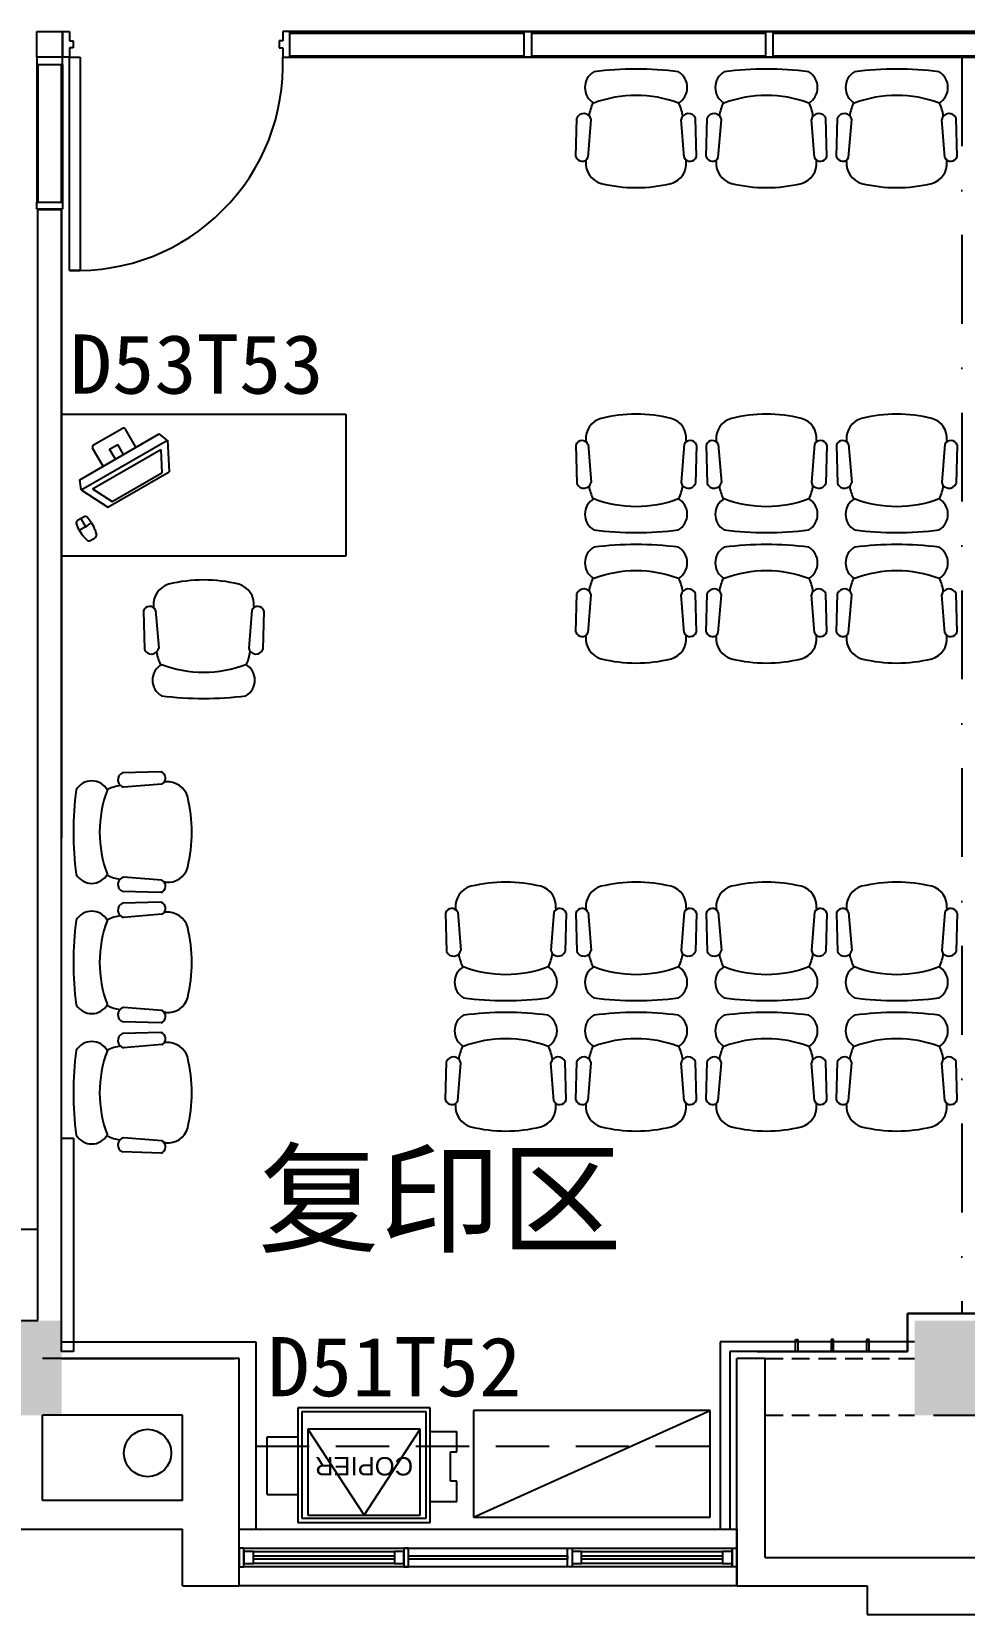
# Model space of a CAD drawing. Header units: millimetres. Extents: x 526420 to 928802, y 401925 to 509768.
# Drawn here: x 538330 to 542266, y 418359 to 425039 of the extents above; entities that cross this region are included whole.
import ezdxf

# ---------------------------------------------------------------- set-up
doc = ezdxf.new("R2010")
doc.units = ezdxf.units.MM
doc.header["$LTSCALE"] = 3000
doc.header["$MEASUREMENT"] = 0
for name, pattern in [('DASH', [0.35, 0.25, -0.1]), ('DASHDOT2', [0.5, 0.25, -0.125, 0, -0.125]), ('DASHED', [0.75, 0.5, -0.25]), ('DASHED2', [0.375, 0.25, -0.125])]:
    doc.linetypes.add(name, pattern=pattern)
doc.layers.get('0').update_dxf_attribs({"linetype": 'CONTINUOUS'})
for name, color, linetype in [('D-WALL', 7, 'CONTINUOUS'), ('D-WINDOW', 7, 'CONTINUOUS'), ('P-DOOR', 7, 'CONTINUOUS'), ('P-FURNI-A', 7, 'CONTINUOUS'), ('P-FURNI-I', 7, 'CONTINUOUS'), ('P-TEXT', 7, 'CONTINUOUS'), ('P-WALL', 7, 'CONTINUOUS'), ('W-WD', 7, 'CONTINUOUS'), ('窗台线', 7, 'CONTINUOUS')]:
    doc.layers.add(name, color=color, linetype=linetype)
doc.styles.add('Arial', font='ARIAL.TTF')
doc.styles.get("Standard").update_dxf_attribs({"font": 'romans.shx', "width": 0.65, "bigfont": 'hzfs1.shx'})
doc.styles.add('TITLE', font='ARIAL.TTF')

msp = doc.modelspace()

# ---------------------------------------------------------------- linework, layer by layer
at = {"color": 0, "linetype": 'DASH'}
for p, q in [((540012.4, 419230.6), (539453.2, 419230.6)), ((539453.2, 419230.6), (539453.2, 418746.8)), ((539995.2, 419213.4), (539470.4, 419213.4)), ((539470.4, 419213.4), (539470.4, 418764)), ((539995.2, 418764), (539995.2, 419213.4)), ((540012.4, 418746.8), (540012.4, 419230.6)), ((539324.2, 419107.3), (539453.2, 419107.3)), ((539324.2, 418864.1), (539324.2, 419107.3)), ((539495.2, 419140), (539732.8, 418777.6)), ((539970.4, 419140), (539495.2, 419140)), ((539495.2, 419140), (539495.2, 418777.6)), ((539732.8, 418777.6), (539970.4, 419140)), ((539970.4, 418777.6), (539970.4, 419140)), ((540012.4, 419130.3), (540124.2, 419130.3)), ((540124.2, 419044.2), (540124.2, 419130.3)), ((540098.4, 418920.9), (540098.4, 419044.2)), ((540098.4, 419044.2), (540124.2, 419044.2)), ((540124.2, 418920.9), (540098.4, 418920.9)), ((540124.2, 418834.8), (540124.2, 418920.9)), ((539324.2, 418864.1), (539453.2, 418864.1)), ((539495.2, 418777.6), (539970.4, 418777.6)), ((540012.4, 418834.8), (540124.2, 418834.8)), ((539453.2, 418746.8), (540012.4, 418746.8)), ((539470.4, 418764), (539995.2, 418764))]:
    msp.add_line(p, q, dxfattribs=at)
at = {"layer": 'D-WALL', "color": 0, "ltscale": 0.7}
for p, q in [((538356.1, 419598.6), (538356.1, 424288.6)), ((538356.1, 424288.6), (538456.1, 424288.6)), ((538456.1, 419598.6), (538456.1, 424288.6)), ((539206.1, 419438.6), (538376.1, 419438.6)), ((538456.1, 419438.6), (539186.1, 419438.6)), ((539206.1, 418478.6), (539206.1, 419438.6)), ((541306.1, 418478.6), (541306.1, 419438.6)), ((541426.1, 419438.6), (541306.1, 419438.6)), ((541426.1, 418598.6), (541426.1, 419438.6)), ((538966.1, 419198.6), (538376.1, 419198.6)), ((538376.1, 418838.6), (538376.1, 419198.6)), ((538966.1, 418838.6), (538966.1, 419198.6)), ((542136.1, 419198.6), (543086.1, 419198.6)), ((538966.1, 418838.6), (538376.1, 418838.6)), ((537656.1, 418718.6), (538966.1, 418718.6)), ((538966.1, 418478.6), (538966.1, 418718.6)), ((541426.1, 418598.6), (543086.1, 418598.6)), ((538966.1, 418478.6), (539206.1, 418478.6)), ((541306.1, 418478.6), (541856.1, 418478.6)), ((541856.1, 418478.6), (541856.1, 418358.6)), ((541856.1, 418358.6), (542656.1, 418358.6))]:
    msp.add_line(p, q, dxfattribs=at)
at = {"layer": 'D-WALL', "color": 0}
for points in [[(538056.1, 419598.6), (538456.1, 419598.6), (538056.1, 419198.6), (538456.1, 419198.6)], [(542056.1, 419198.6), (542456.1, 419198.6), (542056.1, 419598.6), (542456.1, 419598.6)]]:
    msp.add_solid(points, dxfattribs=at)
at = {"layer": 'D-WINDOW', "color": 0, "ltscale": 0.7}
for p, q in [((539206.1, 418718.6), (541306.1, 418718.6)), ((539226.1, 418638.6), (539206.1, 418638.6)), ((539206.1, 418638.6), (539206.1, 418558.6)), ((539226.1, 418638.6), (541286.1, 418638.6)), ((539226.1, 418558.6), (539226.1, 418638.6)), ((539226.1, 418558.6), (539226.1, 418638.6)), ((539921.1, 418638.6), (539901.1, 418638.6)), ((539901.1, 418638.6), (539901.1, 418558.6)), ((539921.1, 418558.6), (539921.1, 418638.6)), ((540591.1, 418558.6), (540591.1, 418638.6)), ((540591.1, 418638.6), (540611.1, 418638.6)), ((540611.1, 418638.6), (540611.1, 418558.6)), ((541286.1, 418638.6), (541286.1, 418558.6)), ((541286.1, 418558.6), (541286.1, 418638.6)), ((541286.1, 418638.6), (541306.1, 418638.6)), ((541306.1, 418638.6), (541306.1, 418558.6)), ((539266.1, 418623.6), (539226.1, 418623.6)), ((539226.1, 418623.6), (539226.1, 418573.6)), ((539226.1, 418573.6), (539266.1, 418573.6)), ((539266.1, 418623.6), (539861.1, 418623.6)), ((539266.1, 418573.6), (539266.1, 418623.6)), ((539266.1, 418573.6), (539266.1, 418623.6)), ((539266.1, 418606.1), (539861.1, 418606.1)), ((539266.1, 418591.1), (539266.1, 418606.1)), ((539861.1, 418591.1), (539266.1, 418591.1)), ((539861.1, 418573.6), (539266.1, 418573.6)), ((539901.1, 418623.6), (539861.1, 418623.6)), ((539861.1, 418623.6), (539861.1, 418573.6)), ((539861.1, 418623.6), (539861.1, 418573.6)), ((539861.1, 418606.1), (539861.1, 418591.1)), ((539861.1, 418573.6), (539901.1, 418573.6)), ((539901.1, 418573.6), (539901.1, 418623.6)), ((539921.1, 418606.1), (540591.1, 418606.1)), ((539921.1, 418591.1), (539921.1, 418606.1)), ((540591.1, 418591.1), (539921.1, 418591.1)), ((540591.1, 418606.1), (540591.1, 418591.1)), ((540651.1, 418623.6), (540611.1, 418623.6)), ((540611.1, 418623.6), (540611.1, 418573.6)), ((540611.1, 418573.6), (540651.1, 418573.6)), ((540651.1, 418623.6), (541246.1, 418623.6)), ((540651.1, 418573.6), (540651.1, 418623.6)), ((540651.1, 418573.6), (540651.1, 418623.6)), ((540651.1, 418606.1), (541246.1, 418606.1)), ((540651.1, 418591.1), (540651.1, 418606.1)), ((541246.1, 418591.1), (540651.1, 418591.1)), ((541246.1, 418573.6), (540651.1, 418573.6)), ((541286.1, 418623.6), (541246.1, 418623.6)), ((541246.1, 418623.6), (541246.1, 418573.6)), ((541246.1, 418623.6), (541246.1, 418573.6)), ((541246.1, 418606.1), (541246.1, 418591.1)), ((541246.1, 418573.6), (541286.1, 418573.6)), ((541286.1, 418573.6), (541286.1, 418623.6)), ((539206.1, 418558.6), (539226.1, 418558.6)), ((541286.1, 418558.6), (539226.1, 418558.6)), ((539901.1, 418558.6), (539921.1, 418558.6)), ((540611.1, 418558.6), (540591.1, 418558.6)), ((541306.1, 418558.6), (541286.1, 418558.6))]:
    msp.add_line(p, q, dxfattribs=at)
at = {"layer": 'P-DOOR', "color": 0}
for p, q in [((538490.1, 424030.6), (538490.1, 424930.6)), ((538490.1, 424930.6), (538535.1, 424930.6)), ((538535.1, 424930.6), (538535.1, 424030.6)), ((538535.1, 424030.6), (538490.1, 424030.6))]:
    msp.add_line(p, q, dxfattribs=at)
at = {"layer": 'P-DOOR', "color": 0, "linetype": 'DASHED', "ltscale": 0.05}
for p, q in [((541426.1, 419438.6), (542056.1, 419438.6)), ((541426.1, 419198.6), (542056.1, 419198.6))]:
    msp.add_line(p, q, dxfattribs=at)
at = {"layer": 'P-DOOR', "color": 0}
msp.add_arc((538521.7, 424899), 869, 267.91733, 2.08267, dxfattribs=at)
at = {"layer": 'P-FURNI-A', "color": 0, "ltscale": 0.7}
for p, q in [((538456.1, 419508.6), (539276.1, 419508.6)), ((539276.1, 419508.6), (539276.1, 418718.6)), ((542056.1, 419508.6), (541236.1, 419508.6)), ((541236.1, 419508.6), (541236.1, 418718.6))]:
    msp.add_line(p, q, dxfattribs=at)
at = {"layer": 'P-FURNI-A', "color": 0, "linetype": 'DASHED2', "ltscale": 0.3}
msp.add_line((539276.1, 419068.6), (541236.1, 419068.6), dxfattribs=at)
at = {"layer": 'P-FURNI-I', "color": 0}
for p, q in [((540626.7, 424510.6, 0), (540631.1, 424673.3, 0)), ((540678.1, 424507.3, 0), (540691.3, 424668.4, 0)), ((541084.2, 424507.3, 0), (541071, 424668.4, 0)), ((541135.6, 424510.6, 0), (541131.2, 424673.3, 0)), ((541176.7, 424510.6, 0), (541181.1, 424673.3, 0)), ((541228.1, 424507.3, 0), (541241.3, 424668.4, 0)), ((541634.2, 424507.3, 0), (541621, 424668.4, 0)), ((541685.6, 424510.6, 0), (541681.2, 424673.3, 0)), ((541726.7, 424510.6, 0), (541731.1, 424673.3, 0)), ((541778.1, 424507.3, 0), (541791.3, 424668.4, 0)), ((542184.2, 424507.3, 0), (542171, 424668.4, 0)), ((542235.6, 424510.6, 0), (542231.2, 424673.3, 0)), ((540669.4, 424491, 0), (540669.8, 424497.3, 0)), ((540669.4, 424491, 0), (540669.9, 424497.3, 0)), ((541092.9, 424491, 0), (541092.4, 424497.3, 0)), ((541219.4, 424491, 0), (541219.8, 424497.3, 0)), ((541219.4, 424491, 0), (541219.9, 424497.3, 0)), ((541642.9, 424491, 0), (541642.4, 424497.3, 0)), ((541769.4, 424491, 0), (541769.8, 424497.3, 0)), ((541769.4, 424491, 0), (541769.9, 424497.3, 0)), ((542192.9, 424491, 0), (542192.4, 424497.3, 0)), ((538533.1, 423147.6, 0), (538868.3, 423341, 0)), ((538538.8, 423104.7, 0), (538903, 423314.8, 0)), ((538902.6, 423314.7, 0), (538868.3, 423341, 0)), ((538902.9, 423314.9, 0), (538909.8, 423180.2, 0)), ((540669.4, 423313.7), (540669.8, 423307.4)), ((540669.4, 423313.7), (540669.9, 423307.3)), ((541092.9, 423313.7), (541092.4, 423307.3)), ((541219.4, 423313.7), (541219.8, 423307.4)), ((541219.4, 423313.7), (541219.9, 423307.3)), ((541642.9, 423313.7), (541642.4, 423307.3)), ((541769.4, 423313.7), (541769.8, 423307.4)), ((541769.4, 423313.7), (541769.9, 423307.3)), ((542192.9, 423313.7), (542192.4, 423307.3)), ((538586.9, 423109.3, 0), (538874.9, 423275.5, 0)), ((538874.9, 423275.5, 0), (538879.9, 423176.8, 0)), ((540626.7, 423294), (540631.1, 423131.4)), ((540678.1, 423297.3), (540691.3, 423136.2)), ((541084.2, 423297.3), (541071, 423136.2)), ((541135.6, 423294), (541131.2, 423131.4)), ((541176.7, 423294), (541181.1, 423131.4)), ((541228.1, 423297.3), (541241.3, 423136.2)), ((541634.2, 423297.3), (541621, 423136.2)), ((541685.6, 423294), (541681.2, 423131.4)), ((541726.7, 423294), (541731.1, 423131.4)), ((541778.1, 423297.3), (541791.3, 423136.2)), ((542184.2, 423297.3), (542171, 423136.2)), ((542235.6, 423294), (542231.2, 423131.4)), ((538652, 423031.4, 0), (538909.8, 423180.2, 0)), ((538538.8, 423104.7, 0), (538533.1, 423147.6, 0)), ((538669.8, 423055.6, 0), (538879.9, 423176.8, 0)), ((538538.8, 423104.7, 0), (538652, 423031.4, 0)), ((538586.9, 423109.3, 0), (538669.8, 423055.6, 0)), ((540626.7, 422504), (540631.1, 422666.7)), ((540678.1, 422500.7), (540691.3, 422661.8)), ((541084.2, 422500.7), (541071, 422661.8)), ((541135.6, 422504), (541131.2, 422666.7)), ((541176.7, 422504), (541181.1, 422666.7)), ((541228.1, 422500.7), (541241.3, 422661.8)), ((541634.2, 422500.7), (541621, 422661.8)), ((541685.6, 422504), (541681.2, 422666.7)), ((541726.7, 422504), (541731.1, 422666.7)), ((541778.1, 422500.7), (541791.3, 422661.8)), ((542184.2, 422500.7), (542171, 422661.8)), ((542235.6, 422504), (542231.2, 422666.7)), ((538801.7, 422594, 0), (538806.1, 422431.4, 0)), ((538844.4, 422613.7, 0), (538844.8, 422607.4, 0)), ((538844.4, 422613.7, 0), (538844.9, 422607.3, 0)), ((538853.1, 422597.3, 0), (538866.3, 422436.2, 0)), ((539259.2, 422597.3, 0), (539246, 422436.2, 0)), ((539267.9, 422613.7, 0), (539267.4, 422607.3, 0)), ((539310.6, 422594, 0), (539306.2, 422431.4, 0)), ((540669.4, 422484.4), (540669.9, 422490.8)), ((540669.4, 422484.4), (540669.8, 422490.7)), ((541092.9, 422484.4), (541092.4, 422490.8)), ((541219.4, 422484.4), (541219.9, 422490.8)), ((541219.4, 422484.4), (541219.8, 422490.7)), ((541642.9, 422484.4), (541642.4, 422490.8)), ((541769.4, 422484.4), (541769.9, 422490.8)), ((541769.4, 422484.4), (541769.8, 422490.7)), ((542192.9, 422484.4), (542192.4, 422490.8)), ((538876.1, 421914.5), (538713.5, 421910.1)), ((538879.4, 421863.1), (538718.4, 421849.9)), ((538895.8, 421871.8), (538889.4, 421871.3)), ((538879.4, 421457), (538718.4, 421470.2)), ((538895.8, 421448.3), (538889.4, 421448.8)), ((538895.8, 421448.3), (538889.5, 421448.7)), ((538876.1, 421405.6), (538713.5, 421410)), ((538876.1, 421364.5), (538713.5, 421360.1)), ((538879.4, 421313.1), (538718.4, 421299.9)), ((538895.8, 421321.8), (538889.4, 421321.3)), ((540076.7, 421318.8), (540081.1, 421156.2)), ((540119.4, 421338.5), (540119.8, 421332.2)), ((540119.4, 421338.5), (540119.9, 421332.1)), ((540128.1, 421322.1), (540141.3, 421161.1)), ((540534.2, 421322.1), (540521, 421161.1)), ((540542.9, 421338.5), (540542.4, 421332.1)), ((540585.6, 421318.8), (540581.2, 421156.2)), ((540626.7, 421318.8), (540631.1, 421156.2)), ((540669.4, 421338.5), (540669.8, 421332.2)), ((540669.4, 421338.5), (540669.9, 421332.1)), ((540678.1, 421322.1), (540691.3, 421161.1)), ((541084.2, 421322.1), (541071, 421161.1)), ((541092.9, 421338.5), (541092.4, 421332.1)), ((541135.6, 421318.8), (541131.2, 421156.2)), ((541176.7, 421318.8), (541181.1, 421156.2)), ((541219.4, 421338.5), (541219.8, 421332.2)), ((541219.4, 421338.5), (541219.9, 421332.1)), ((541228.1, 421322.1), (541241.3, 421161.1)), ((541634.2, 421322.1), (541621, 421161.1)), ((541642.9, 421338.5), (541642.4, 421332.1)), ((541685.6, 421318.8), (541681.2, 421156.2)), ((541726.7, 421318.8), (541731.1, 421156.2)), ((541769.4, 421338.5), (541769.8, 421332.2)), ((541769.4, 421338.5), (541769.9, 421332.1)), ((541778.1, 421322.1), (541791.3, 421161.1)), ((542184.2, 421322.1), (542171, 421161.1)), ((542192.9, 421338.5), (542192.4, 421332.1)), ((542235.6, 421318.8), (542231.2, 421156.2)), ((538879.4, 420907), (538718.4, 420920.2)), ((538876.1, 420855.6), (538713.5, 420860)), ((538895.8, 420898.3), (538889.4, 420898.8)), ((538895.8, 420898.3), (538889.5, 420898.7)), ((538876.1, 420814.5), (538713.5, 420810.1)), ((538879.4, 420763.1), (538718.4, 420749.9)), ((538895.8, 420771.8), (538889.4, 420771.3)), ((540076.7, 420528.8), (540081.1, 420691.5)), ((540128.1, 420525.5), (540141.3, 420686.6)), ((540534.2, 420525.5), (540521, 420686.6)), ((540585.6, 420528.8), (540581.2, 420691.5)), ((540626.7, 420528.8), (540631.1, 420691.5)), ((540678.1, 420525.5), (540691.3, 420686.6)), ((541084.2, 420525.5), (541071, 420686.6)), ((541135.6, 420528.8), (541131.2, 420691.5)), ((541176.7, 420528.8), (541181.1, 420691.5)), ((541228.1, 420525.5), (541241.3, 420686.6)), ((541634.2, 420525.5), (541621, 420686.6)), ((541685.6, 420528.8), (541681.2, 420691.5)), ((541726.7, 420528.8), (541731.1, 420691.5)), ((541778.1, 420525.5), (541791.3, 420686.6)), ((542184.2, 420525.5), (542171, 420686.6)), ((542235.6, 420528.8), (542231.2, 420691.5)), ((540119.4, 420509.2), (540119.9, 420515.6)), ((540119.4, 420509.2), (540119.8, 420515.5)), ((540542.9, 420509.2), (540542.4, 420515.6)), ((540669.4, 420509.2), (540669.9, 420515.6)), ((540669.4, 420509.2), (540669.8, 420515.5)), ((541092.9, 420509.2), (541092.4, 420515.6)), ((541219.4, 420509.2), (541219.9, 420515.6)), ((541219.4, 420509.2), (541219.8, 420515.5)), ((541642.9, 420509.2), (541642.4, 420515.6)), ((541769.4, 420509.2), (541769.9, 420515.6)), ((541769.4, 420509.2), (541769.8, 420515.5)), ((542192.9, 420509.2), (542192.4, 420515.6)), ((538876.1, 420305.6), (538713.5, 420310)), ((538879.4, 420357), (538718.4, 420370.2)), ((538895.8, 420348.3), (538889.4, 420348.8)), ((538895.8, 420348.3), (538889.5, 420348.7))]:
    msp.add_line(p, q, dxfattribs=at)
at = {"layer": 'P-FURNI-I', "color": 0, "ltscale": 0.7}
for p, q in [((538456.1, 422824.3, 0), (538456.1, 423424.3, 0)), ((538456.1, 423424.3, 0), (539656.1, 423424.3, 0)), ((539656.1, 423424.3, 0), (539656.1, 422824.3, 0)), ((539656.1, 422824.3, 0), (538456.1, 422824.3, 0)), ((538456.1, 420368.6), (538506.1, 420368.6)), ((538456.1, 419468.6), (538456.1, 420368.6)), ((538506.1, 420368.6), (538506.1, 419468.6)), ((542026.1, 419468.6), (542026.1, 419628.6)), ((542026.1, 419628.6), (542486.1, 419628.6)), ((542486.1, 419628.6), (542026.1, 419628.6)), ((542026.1, 419628.6), (542026.1, 419468.6)), ((541554.1, 419468.6), (541554.1, 419518.6)), ((541554.1, 419518.6), (541564.1, 419518.6)), ((541564.1, 419518.6), (541564.1, 419468.6)), ((541714.1, 419518.6), (541704.1, 419518.6)), ((541704.1, 419518.6), (541704.1, 419468.6)), ((541714.1, 419468.6), (541714.1, 419518.6)), ((541864.1, 419518.6), (541854.1, 419518.6)), ((541854.1, 419518.6), (541854.1, 419468.6)), ((541864.1, 419468.6), (541864.1, 419518.6)), ((538506.1, 419468.6), (538456.1, 419468.6)), ((542026.1, 419468.6), (541276.1, 419468.6)), ((541276.1, 419468.6), (541276.1, 418718.6)), ((541392.1, 419468.6), (542026.1, 419468.6)), ((541564.1, 419468.6), (541554.1, 419468.6)), ((541704.1, 419468.6), (541714.1, 419468.6)), ((541854.1, 419468.6), (541864.1, 419468.6)), ((540194.2, 419218.6), (540194.2, 418768.6)), ((541194.2, 419218.6), (540194.2, 419218.6)), ((540194.2, 418768.6), (541194.2, 419218.6)), ((541194.2, 418768.6), (541194.2, 419218.6)), ((540194.2, 418768.6), (541194.2, 418768.6))]:
    msp.add_line(p, q, dxfattribs=at)
at = {"layer": 'P-FURNI-I', "color": 0, "linetype": 'ByBlock'}
for p, q in [((538591.2, 423294.1, 0), (538712.4, 423364.1, 0)), ((538770, 423284.3, 0), (538726.1, 423360.4, 0)), ((538631.4, 423204.3, 0), (538587.5, 423280.4, 0)), ((538658.9, 423276.7, 0), (538693.6, 423296.7, 0)), ((538683.4, 423234.3, 0), (538658.9, 423276.7, 0)), ((538718, 423254.3, 0), (538693.6, 423296.7, 0)), ((538551.5, 422991.5, 0), (538523.6, 422975.4, 0)), ((538537.5, 422983.4, 0), (538557.5, 422948.8, 0)), ((538581.8, 422966.7, 0), (538564.3, 422989, 0)), ((538529.8, 422936.7, 0), (538519.3, 422963, 0)), ((538529.8, 422936.7, 0), (538540, 422919.2, 0)), ((538581.8, 422966.7, 0), (538591.9, 422949.2, 0)), ((538596.8, 422937.7, 0), (538603.2, 422914.6, 0)), ((538547.5, 422909.2, 0), (538564.3, 422892.1, 0))]:
    msp.add_line(p, q, dxfattribs=at)
at = {"layer": 'P-FURNI-I', "color": 0, "linetype": 'DASH'}
for p, q in [((538356.1, 419982.6), (537972.1, 419982.6)), ((538356.1, 419598.6), (538356.1, 419982.6)), ((537972.1, 419598.6), (538356.1, 419598.6))]:
    msp.add_line(p, q, dxfattribs=at)
at = {"layer": 'P-FURNI-I', "color": 0}
for centre, radius, start, end in [((540741.4, 424803.1, 0), 76.4, 120.39269, 239.60731), ((540881.1, 423497, 0), 1383.5, 82.59073, 97.40927), ((541020.9, 424803.1, 0), 76.4, 300.39269, 59.60731), ((541291.4, 424803.1, 0), 76.4, 120.39269, 239.60731), ((541431.1, 423497, 0), 1383.5, 82.59073, 97.40927), ((541570.9, 424803.1, 0), 76.4, 300.39269, 59.60731), ((541841.4, 424803.1, 0), 76.4, 120.39269, 239.60731), ((541981.1, 423497, 0), 1383.5, 82.59073, 97.40927), ((542120.9, 424803.1, 0), 76.4, 300.39269, 59.60731), ((540857.8, 424659.1, 0), 177.1, 153.61801, 171.90476), ((540881.1, 424267.2, 0), 502.6, 69.20895, 110.79105), ((540902, 424659.1, 0), 177.1, 7.33471, 26.21221), ((541407.8, 424659.1, 0), 177.1, 153.61801, 171.90476), ((541431.1, 424267.2, 0), 502.6, 69.20895, 110.79105), ((541452, 424659.1, 0), 177.1, 7.33471, 26.21221), ((541957.8, 424659.1, 0), 177.1, 153.61801, 171.90476), ((541981.1, 424267.2, 0), 502.6, 69.20895, 110.79105), ((542002, 424659.1, 0), 177.1, 7.33471, 26.21221), ((540660.4, 424661.3, 0), 31.7, 12.86629, 157.84358), ((541101.9, 424661.3, 0), 31.7, 22.15642, 167.13371), ((541210.4, 424661.3, 0), 31.7, 12.86629, 157.84358), ((541651.9, 424661.3, 0), 31.7, 22.15642, 167.13371), ((541760.4, 424661.3, 0), 31.7, 12.86629, 157.84358), ((542201.9, 424661.3, 0), 31.7, 22.15642, 167.13371), ((540653, 424519.5, 0), 27.9, 198.71616, 333.95689), ((540757.6, 424483.2, 0), 88.6, 175, 253.89134), ((541004.6, 424483.2, 0), 88.6, 286.10866, 5), ((541109.2, 424519.5, 0), 27.9, 206.04311, 341.28384), ((541203, 424519.5, 0), 27.9, 198.71616, 333.95689), ((541307.6, 424483.2, 0), 88.6, 175, 253.89134), ((541554.6, 424483.2, 0), 88.6, 286.10866, 5), ((541659.2, 424519.5, 0), 27.9, 206.04311, 341.28384), ((541753, 424519.5, 0), 27.9, 198.71616, 333.95689), ((541857.6, 424483.2, 0), 88.6, 175, 253.89134), ((542104.6, 424483.2, 0), 88.6, 286.10866, 5), ((542209.2, 424519.5, 0), 27.9, 206.04311, 341.28384), ((540881.1, 425004.5, 0), 624.1, 256.27501, 283.72499), ((541431.1, 425004.5, 0), 624.1, 256.27501, 283.72499), ((541981.1, 425004.5, 0), 624.1, 256.27501, 283.72499), ((540757.6, 423321.4), 88.6, 106.10866, 185), ((540881.1, 422800.2), 624.1, 76.27501, 103.72499), ((541004.6, 423321.4), 88.6, 355, 73.89134), ((541307.6, 423321.4), 88.6, 106.10866, 185), ((541431.1, 422800.2), 624.1, 76.27501, 103.72499), ((541554.6, 423321.4), 88.6, 355, 73.89134), ((541857.6, 423321.4), 88.6, 106.10866, 185), ((541981.1, 422800.2), 624.1, 76.27501, 103.72499), ((542104.6, 423321.4), 88.6, 355, 73.89134), ((540653, 423285.1), 27.9, 26.04311, 161.28384), ((541109.2, 423285.1), 27.9, 18.71616, 153.95689), ((541203, 423285.1), 27.9, 26.04311, 161.28384), ((541659.2, 423285.1), 27.9, 18.71616, 153.95689), ((541753, 423285.1), 27.9, 26.04311, 161.28384), ((542209.2, 423285.1), 27.9, 18.71616, 153.95689), ((540660.4, 423143.3), 31.7, 202.15642, 347.13371), ((540857.8, 423145.5), 177.1, 188.09524, 206.38199), ((540902, 423145.5), 177.1, 333.78779, 352.66529), ((541101.9, 423143.3), 31.7, 192.86629, 337.84358), ((541210.4, 423143.3), 31.7, 202.15642, 347.13371), ((541407.8, 423145.5), 177.1, 188.09524, 206.38199), ((541452, 423145.5), 177.1, 333.78779, 352.66529), ((541651.9, 423143.3), 31.7, 192.86629, 337.84358), ((541760.4, 423143.3), 31.7, 202.15642, 347.13371), ((541957.8, 423145.5), 177.1, 188.09524, 206.38199), ((542002, 423145.5), 177.1, 333.78779, 352.66529), ((542201.9, 423143.3), 31.7, 192.86629, 337.84358), ((540741.4, 423001.5), 76.4, 120.39269, 239.60731), ((540881.1, 423537.4), 502.6, 249.20895, 290.79105), ((541020.9, 423001.5), 76.4, 300.39269, 59.60731), ((541291.4, 423001.5), 76.4, 120.39269, 239.60731), ((541431.1, 423537.4), 502.6, 249.20895, 290.79105), ((541570.9, 423001.5), 76.4, 300.39269, 59.60731), ((541841.4, 423001.5), 76.4, 120.39269, 239.60731), ((541981.1, 423537.4), 502.6, 249.20895, 290.79105), ((542120.9, 423001.5), 76.4, 300.39269, 59.60731), ((540881.1, 424307.6), 1383.5, 262.59073, 277.40927), ((541431.1, 424307.6), 1383.5, 262.59073, 277.40927), ((541981.1, 424307.6), 1383.5, 262.59073, 277.40927), ((540741.4, 422796.5), 76.4, 120.39269, 239.60731), ((540881.1, 421490.5), 1383.5, 82.59073, 97.40927), ((541020.9, 422796.5), 76.4, 300.39269, 59.60731), ((541291.4, 422796.5), 76.4, 120.39269, 239.60731), ((541431.1, 421490.5), 1383.5, 82.59073, 97.40927), ((541570.9, 422796.5), 76.4, 300.39269, 59.60731), ((541841.4, 422796.5), 76.4, 120.39269, 239.60731), ((541981.1, 421490.5), 1383.5, 82.59073, 97.40927), ((542120.9, 422796.5), 76.4, 300.39269, 59.60731), ((539056.1, 422100.2, 0), 624.1, 76.27501, 103.72499), ((540857.8, 422652.6), 177.1, 153.61801, 171.90476), ((540881.1, 422260.7), 502.6, 69.20895, 110.79105), ((540902, 422652.6), 177.1, 7.33471, 26.21221), ((541407.8, 422652.6), 177.1, 153.61801, 171.90476), ((541431.1, 422260.7), 502.6, 69.20895, 110.79105), ((541452, 422652.6), 177.1, 7.33471, 26.21221), ((541957.8, 422652.6), 177.1, 153.61801, 171.90476), ((541981.1, 422260.7), 502.6, 69.20895, 110.79105), ((542002, 422652.6), 177.1, 7.33471, 26.21221), ((538932.6, 422621.4, 0), 88.6, 106.10866, 185), ((539179.6, 422621.4, 0), 88.6, 355, 73.89134), ((540660.4, 422654.8), 31.7, 12.86629, 157.84358), ((541101.9, 422654.8), 31.7, 22.15642, 167.13371), ((541210.4, 422654.8), 31.7, 12.86629, 157.84358), ((541651.9, 422654.8), 31.7, 22.15642, 167.13371), ((541760.4, 422654.8), 31.7, 12.86629, 157.84358), ((542201.9, 422654.8), 31.7, 22.15642, 167.13371), ((538828, 422585.1, 0), 27.9, 26.04311, 161.28384), ((539284.2, 422585.1, 0), 27.9, 18.71616, 153.95689), ((540653, 422513), 27.9, 198.71616, 333.95689), ((540757.6, 422476.7), 88.6, 175, 253.89134), ((541004.6, 422476.7), 88.6, 286.10866, 5), ((541109.2, 422513), 27.9, 206.04311, 341.28384), ((541203, 422513), 27.9, 198.71616, 333.95689), ((541307.6, 422476.7), 88.6, 175, 253.89134), ((541554.6, 422476.7), 88.6, 286.10866, 5), ((541659.2, 422513), 27.9, 206.04311, 341.28384), ((541753, 422513), 27.9, 198.71616, 333.95689), ((541857.6, 422476.7), 88.6, 175, 253.89134), ((542104.6, 422476.7), 88.6, 286.10866, 5), ((542209.2, 422513), 27.9, 206.04311, 341.28384), ((538835.4, 422443.3, 0), 31.7, 202.15642, 347.13371), ((539032.8, 422445.5, 0), 177.1, 188.09524, 206.38199), ((539077, 422445.5, 0), 177.1, 333.78779, 352.66529), ((539276.9, 422443.3, 0), 31.7, 192.86629, 337.84358), ((540881.1, 422997.9), 624.1, 256.27501, 283.72499), ((541431.1, 422997.9), 624.1, 256.27501, 283.72499), ((541981.1, 422997.9), 624.1, 256.27501, 283.72499), ((538916.4, 422301.5, 0), 76.4, 120.39269, 239.60731), ((539056.1, 422837.4, 0), 502.6, 249.20895, 290.79105), ((539195.9, 422301.5, 0), 76.4, 300.39269, 59.60731), ((539056.1, 423607.6, 0), 1383.5, 262.59073, 277.40927), ((538725.4, 421880.8), 31.7, 112.15642, 257.13371), ((538867.2, 421888.1), 27.9, 296.04311, 71.28384), ((538583.6, 421799.8), 76.4, 30.39269, 149.60731), ((538727.6, 421680.9), 177.1, 97.33471, 116.21221), ((538903.5, 421783.6), 88.6, 16.10866, 95), ((539889.7, 421660), 1383.5, 172.59073, 187.40927), ((539119.5, 421660), 502.6, 159.20895, 200.79105), ((538382.3, 421660), 624.1, 346.27501, 13.72499), ((538903.5, 421536.5), 88.6, 265, 343.89134), ((538583.6, 421520.3), 76.4, 210.39269, 329.60731), ((538727.6, 421636.7), 177.1, 243.61801, 261.90476), ((538725.4, 421439.3), 31.7, 102.86629, 247.84358), ((538867.2, 421432), 27.9, 288.71616, 63.95689), ((540331.1, 420825), 624.1, 76.27501, 103.72499), ((540881.1, 420825), 624.1, 76.27501, 103.72499), ((541431.1, 420825), 624.1, 76.27501, 103.72499), ((541981.1, 420825), 624.1, 76.27501, 103.72499), ((540207.6, 421346.2), 88.6, 106.10866, 185), ((540454.6, 421346.2), 88.6, 355, 73.89134), ((540757.6, 421346.2), 88.6, 106.10866, 185), ((541004.6, 421346.2), 88.6, 355, 73.89134), ((541307.6, 421346.2), 88.6, 106.10866, 185), ((541554.6, 421346.2), 88.6, 355, 73.89134), ((541857.6, 421346.2), 88.6, 106.10866, 185), ((542104.6, 421346.2), 88.6, 355, 73.89134), ((538583.6, 421249.8), 76.4, 30.39269, 149.60731), ((538725.4, 421330.8), 31.7, 112.15642, 257.13371), ((538867.2, 421338.1), 27.9, 296.04311, 71.28384), ((538903.5, 421233.6), 88.6, 16.10866, 95), ((540103, 421309.9), 27.9, 26.04311, 161.28384), ((540559.2, 421309.9), 27.9, 18.71616, 153.95689), ((540653, 421309.9), 27.9, 26.04311, 161.28384), ((541109.2, 421309.9), 27.9, 18.71616, 153.95689), ((541203, 421309.9), 27.9, 26.04311, 161.28384), ((541659.2, 421309.9), 27.9, 18.71616, 153.95689), ((541753, 421309.9), 27.9, 26.04311, 161.28384), ((542209.2, 421309.9), 27.9, 18.71616, 153.95689), ((539889.7, 421110), 1383.5, 172.59073, 187.40927), ((539119.5, 421110), 502.6, 159.20895, 200.79105), ((538727.6, 421130.9), 177.1, 97.33471, 116.21221), ((538382.3, 421110), 624.1, 346.27501, 13.72499), ((540110.4, 421168.1), 31.7, 202.15642, 347.13371), ((540307.8, 421170.3), 177.1, 188.09524, 206.38199), ((540352, 421170.3), 177.1, 333.78779, 352.66529), ((540551.9, 421168.1), 31.7, 192.86629, 337.84358), ((540660.4, 421168.1), 31.7, 202.15642, 347.13371), ((540857.8, 421170.3), 177.1, 188.09524, 206.38199), ((540902, 421170.3), 177.1, 333.78779, 352.66529), ((541101.9, 421168.1), 31.7, 192.86629, 337.84358), ((541210.4, 421168.1), 31.7, 202.15642, 347.13371), ((541407.8, 421170.3), 177.1, 188.09524, 206.38199), ((541452, 421170.3), 177.1, 333.78779, 352.66529), ((541651.9, 421168.1), 31.7, 192.86629, 337.84358), ((541760.4, 421168.1), 31.7, 202.15642, 347.13371), ((541957.8, 421170.3), 177.1, 188.09524, 206.38199), ((542002, 421170.3), 177.1, 333.78779, 352.66529), ((542201.9, 421168.1), 31.7, 192.86629, 337.84358), ((540191.4, 421026.3), 76.4, 120.39269, 239.60731), ((540331.1, 421562.2), 502.6, 249.20895, 290.79105), ((540470.9, 421026.3), 76.4, 300.39269, 59.60731), ((540741.4, 421026.3), 76.4, 120.39269, 239.60731), ((540881.1, 421562.2), 502.6, 249.20895, 290.79105), ((541020.9, 421026.3), 76.4, 300.39269, 59.60731), ((541291.4, 421026.3), 76.4, 120.39269, 239.60731), ((541431.1, 421562.2), 502.6, 249.20895, 290.79105), ((541570.9, 421026.3), 76.4, 300.39269, 59.60731), ((541841.4, 421026.3), 76.4, 120.39269, 239.60731), ((541981.1, 421562.2), 502.6, 249.20895, 290.79105), ((542120.9, 421026.3), 76.4, 300.39269, 59.60731), ((538583.6, 420970.3), 76.4, 210.39269, 329.60731), ((538727.6, 421086.7), 177.1, 243.61801, 261.90476), ((538725.4, 420889.3), 31.7, 102.86629, 247.84358), ((538867.2, 420882), 27.9, 288.71616, 63.95689), ((538903.5, 420986.5), 88.6, 265, 343.89134), ((540331.1, 422332.4), 1383.5, 262.59073, 277.40927), ((540881.1, 422332.4), 1383.5, 262.59073, 277.40927), ((541431.1, 422332.4), 1383.5, 262.59073, 277.40927), ((541981.1, 422332.4), 1383.5, 262.59073, 277.40927), ((540191.4, 420821.3), 76.4, 120.39269, 239.60731), ((540331.1, 419515.3), 1383.5, 82.59073, 97.40927), ((540470.9, 420821.3), 76.4, 300.39269, 59.60731), ((540741.4, 420821.3), 76.4, 120.39269, 239.60731), ((540881.1, 419515.3), 1383.5, 82.59073, 97.40927), ((541020.9, 420821.3), 76.4, 300.39269, 59.60731), ((541291.4, 420821.3), 76.4, 120.39269, 239.60731), ((541431.1, 419515.3), 1383.5, 82.59073, 97.40927), ((541570.9, 420821.3), 76.4, 300.39269, 59.60731), ((541841.4, 420821.3), 76.4, 120.39269, 239.60731), ((541981.1, 419515.3), 1383.5, 82.59073, 97.40927), ((542120.9, 420821.3), 76.4, 300.39269, 59.60731), ((538583.6, 420699.8), 76.4, 30.39269, 149.60731), ((538725.4, 420780.8), 31.7, 112.15642, 257.13371), ((538867.2, 420788.1), 27.9, 296.04311, 71.28384), ((540331.1, 420285.5), 502.6, 69.20895, 110.79105), ((540881.1, 420285.5), 502.6, 69.20895, 110.79105), ((541431.1, 420285.5), 502.6, 69.20895, 110.79105), ((541981.1, 420285.5), 502.6, 69.20895, 110.79105), ((539889.7, 420560), 1383.5, 172.59073, 187.40927), ((539119.5, 420560), 502.6, 159.20895, 200.79105), ((538727.6, 420580.9), 177.1, 97.33471, 116.21221), ((538903.5, 420683.6), 88.6, 16.10866, 95), ((538382.3, 420560), 624.1, 346.27501, 13.72499), ((540110.4, 420679.6), 31.7, 12.86629, 157.84358), ((540307.8, 420677.4), 177.1, 153.61801, 171.90476), ((540352, 420677.4), 177.1, 7.33471, 26.21221), ((540551.9, 420679.6), 31.7, 22.15642, 167.13371), ((540660.4, 420679.6), 31.7, 12.86629, 157.84358), ((540857.8, 420677.4), 177.1, 153.61801, 171.90476), ((540902, 420677.4), 177.1, 7.33471, 26.21221), ((541101.9, 420679.6), 31.7, 22.15642, 167.13371), ((541210.4, 420679.6), 31.7, 12.86629, 157.84358), ((541407.8, 420677.4), 177.1, 153.61801, 171.90476), ((541452, 420677.4), 177.1, 7.33471, 26.21221), ((541651.9, 420679.6), 31.7, 22.15642, 167.13371), ((541760.4, 420679.6), 31.7, 12.86629, 157.84358), ((541957.8, 420677.4), 177.1, 153.61801, 171.90476), ((542002, 420677.4), 177.1, 7.33471, 26.21221), ((542201.9, 420679.6), 31.7, 22.15642, 167.13371), ((540103, 420537.8), 27.9, 198.71616, 333.95689), ((540207.6, 420501.5), 88.6, 175, 253.89134), ((540454.6, 420501.5), 88.6, 286.10866, 5), ((540559.2, 420537.8), 27.9, 206.04311, 341.28384), ((540653, 420537.8), 27.9, 198.71616, 333.95689), ((540757.6, 420501.5), 88.6, 175, 253.89134), ((541004.6, 420501.5), 88.6, 286.10866, 5), ((541109.2, 420537.8), 27.9, 206.04311, 341.28384), ((541203, 420537.8), 27.9, 198.71616, 333.95689), ((541307.6, 420501.5), 88.6, 175, 253.89134), ((541554.6, 420501.5), 88.6, 286.10866, 5), ((541659.2, 420537.8), 27.9, 206.04311, 341.28384), ((541753, 420537.8), 27.9, 198.71616, 333.95689), ((541857.6, 420501.5), 88.6, 175, 253.89134), ((542104.6, 420501.5), 88.6, 286.10866, 5), ((542209.2, 420537.8), 27.9, 206.04311, 341.28384), ((538583.6, 420420.3), 76.4, 210.39269, 329.60731), ((538727.6, 420536.7), 177.1, 243.61801, 261.90476), ((538903.5, 420436.5), 88.6, 265, 343.89134), ((540331.1, 421022.7), 624.1, 256.27501, 283.72499), ((540881.1, 421022.7), 624.1, 256.27501, 283.72499), ((541431.1, 421022.7), 624.1, 256.27501, 283.72499), ((541981.1, 421022.7), 624.1, 256.27501, 283.72499), ((538725.4, 420339.3), 31.7, 102.86629, 247.84358), ((538867.2, 420332), 27.9, 288.71616, 63.95689)]:
    msp.add_arc(centre, radius, start, end, dxfattribs=at)
at = {"layer": 'P-FURNI-I', "color": 0, "linetype": 'ByBlock'}
for centre, radius, start, end in [((538717.4, 423355.4, 0), 10, 29.99129, 119.99129), ((538596.2, 423285.4, 0), 10, 119.99129, 209.99129), ((538556.5, 422982.8, 0), 10, 38.09431, 119.99129), ((538528.6, 422966.7, 0), 10, 119.99129, 201.88827), ((538491, 423064.1, 0), 133.1, 286.96811, 313.01448), ((538583.3, 422944.2, 0), 50, 209.99129, 224.3347), ((538548.6, 422924.2, 0), 50, 15.64788, 29.99129), ((538593.6, 422911.9, 0), 10, 299.99129, 15.64788), ((538571.4, 422899.1, 0), 10, 224.3347, 299.99129), ((538544, 422972.2, 0), 88, 291.62045, 308.36214)]:
    msp.add_arc(centre, radius, start, end, dxfattribs=at)
at = {"layer": 'P-TEXT', "color": 0, "linetype": 'DASHDOT2', "ltscale": 0.5}
msp.add_line((542256.1, 424930.6), (542256.1, 419628.6), dxfattribs=at)
at = {"layer": 'P-WALL', "color": 0, "ltscale": 2}
for p, q in [((538352.1, 425038.6), (538460.1, 425038.6)), ((538352.1, 424930.6), (538352.1, 425038.6)), ((538460.1, 424990.6), (538460.1, 425038.6)), ((538460.1, 425038.6), (538490.1, 425038.6)), ((538460.1, 425038.6), (538460.1, 424930.6)), ((538460.1, 424978.6), (538460.1, 424990.6)), ((538460.1, 424990.6), (538460.1, 424990.6)), ((538490.1, 425038.6), (538490.1, 424999.6)), ((538490.1, 424999.6), (538505.1, 424999.6)), ((538505.1, 424999.6), (538505.1, 424969.6)), ((539390.1, 424999.6), (539375.1, 424999.6)), ((539375.1, 424999.6), (539375.1, 424969.6)), ((539420.1, 425038.6), (539390.1, 425038.6)), ((539390.1, 425038.6), (539390.1, 424999.6)), ((544520.1, 425038.6), (539420.1, 425038.6)), ((539420.1, 424990.6), (539420.1, 425038.6)), ((539420.1, 425032.6), (540409.3, 425032.6)), ((539420.1, 424978.6), (539420.1, 424990.6)), ((539420.1, 424990.6), (539420.1, 424990.6)), ((540409.3, 424930.6), (540409.3, 425038.6)), ((540409.3, 425038.6), (540439.3, 425038.6)), ((540439.3, 425038.6), (540439.3, 424930.6)), ((540439.3, 425032.6), (541428.5, 425032.6)), ((541428.5, 424930.6), (541428.5, 425038.6)), ((541428.5, 425038.6), (541458.5, 425038.6)), ((541458.5, 425038.6), (541458.5, 424930.6)), ((541458.5, 425032.6), (542447.7, 425032.6)), ((538460.1, 424930.6), (538352.1, 424930.6)), ((538352.1, 424930.6), (538352.1, 424900.6)), ((538460.1, 424930.6), (538352.1, 424930.6)), ((538460.1, 424978.6), (538460.1, 424978.6)), ((538460.1, 424930.6), (538460.1, 424978.6)), ((538490.1, 424930.6), (538460.1, 424930.6)), ((538460.1, 424930.6), (538460.1, 424930.6)), ((538460.1, 424900.6), (538460.1, 424930.6)), ((538460.1, 424930.6), (538460.1, 424930.6)), ((538505.1, 424969.6), (538490.1, 424969.6)), ((538490.1, 424969.6), (538490.1, 424930.6)), ((539375.1, 424969.6), (539390.1, 424969.6)), ((539390.1, 424969.6), (539390.1, 424930.6)), ((539390.1, 424930.6), (539420.1, 424930.6)), ((539420.1, 424978.6), (539420.1, 424978.6)), ((539420.1, 424930.6), (539420.1, 424978.6)), ((539420.1, 424936.6), (540409.3, 424936.6)), ((539420.1, 424930.6), (544490.1, 424930.6)), ((539420.1, 424930.6), (539420.1, 424930.6)), ((540439.3, 424930.6), (540409.3, 424930.6)), ((540439.3, 424936.6), (541428.5, 424936.6)), ((541458.5, 424930.6), (541428.5, 424930.6)), ((541458.5, 424936.6), (542447.7, 424936.6)), ((538352.1, 424900.6), (538352.1, 424900.6)), ((538352.1, 424900.6), (538352.1, 424900.6)), ((538352.1, 424900.6), (538352.1, 424900.6)), ((538352.1, 424900.6), (538352.1, 424900.6)), ((538352.1, 424900.6), (538460.1, 424900.6)), ((538352.1, 424900.6), (538352.1, 424319.4)), ((538358.1, 424319.4), (538358.1, 424900.6)), ((538454.1, 424900.6), (538454.1, 424319.4)), ((538460.1, 424900.6), (538460.1, 424319.4)), ((538352.1, 424289.4), (538352.1, 424319.4)), ((538352.1, 424319.4), (538460.1, 424319.4)), ((538460.1, 424319.4), (538460.1, 424289.4)), ((538460.1, 424289.4), (538352.1, 424289.4))]:
    msp.add_line(p, q, dxfattribs=at)
at = {"layer": 'P-WALL', "color": 0, "ltscale": 0.7}
for p, q in [((538356.1, 419598.6), (538356.1, 424289.4)), ((538456.1, 424289.4), (538356.1, 424289.4)), ((538356.1, 419598.6), (538356.1, 424269.4)), ((538456.1, 424289.4), (538456.1, 421635.4)), ((538456.1, 419598.6), (538456.1, 424289.4))]:
    msp.add_line(p, q, dxfattribs=at)
at = {"layer": 'W-WD', "color": 0, "ltscale": 0.7}
msp.add_circle((538819.6, 419039.5), 100, dxfattribs=at)
at = {"layer": '窗台线', "color": 0, "ltscale": 0.7}
for p, q in [((539206.1, 418478.6), (539206.1, 418718.6)), ((541306.1, 418718.6), (541306.1, 418478.6)), ((541306.1, 418478.6), (539206.1, 418478.6))]:
    msp.add_line(p, q, dxfattribs=at)

# ---------------------------------------------------------------- texts
at = {"color": 0, "linetype": 'DASH', "style": 'TITLE'}
msp.add_text('COPIER', height=77.42, rotation=180, dxfattribs=at).set_placement((539940.2, 419022.3))
at = {"layer": 'P-FURNI-I', "color": 1, "ltscale": 0.7, "insert": (538490.8, 423760.4), "char_height": 250, "width": 779.487, "attachment_point": 1}
msp.add_mtext('{\\fKaiTi_GB2312|b0|i0|c134|p49;\\W1.05;\\C3;D53T53}', dxfattribs=at)
at = {"layer": 'P-FURNI-I', "color": 6, "ltscale": 0.7, "insert": (539325, 419528.9), "char_height": 250, "width": 779.487, "attachment_point": 1}
msp.add_mtext('{\\fKaiTi_GB2312|b0|i0|c134|p49;\\W1.05;\\C3;D51T52}', dxfattribs=at)
at = {"layer": 'P-TEXT', "color": 0, "style": 'Arial'}
msp.add_text('复印区', height=375, dxfattribs=at).set_placement((539286.8, 419925.1))

doc.saveas('drawing.dxf')
